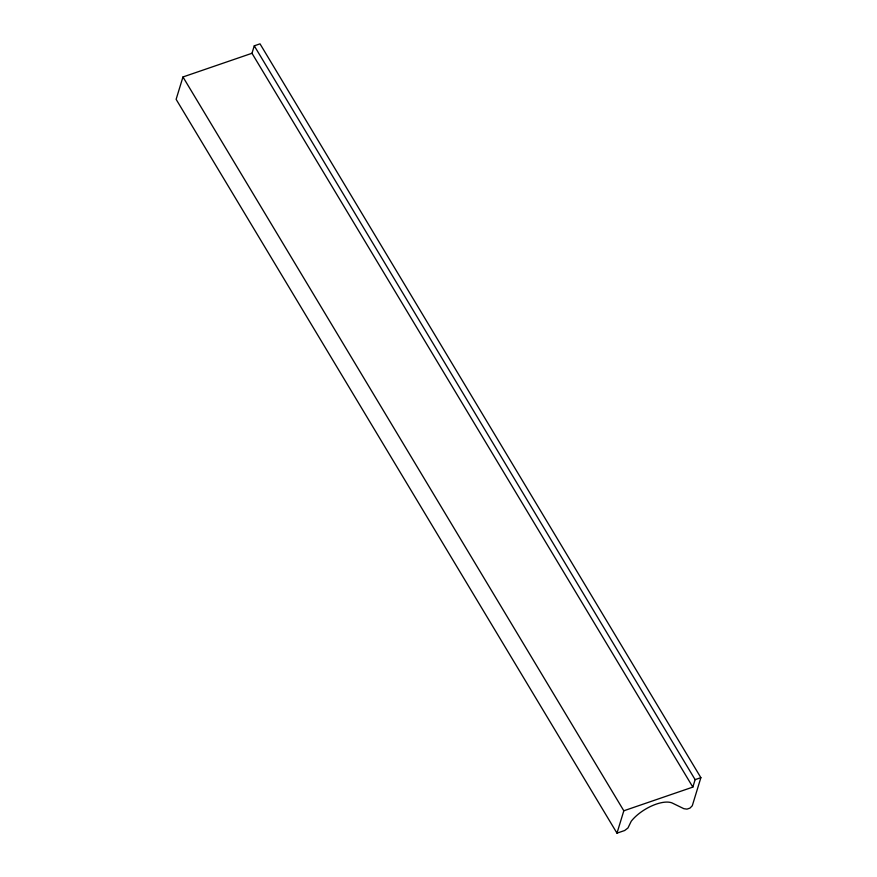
<?xml version="1.0" encoding="UTF-8"?>
<svg xmlns="http://www.w3.org/2000/svg" width="877" height="877" viewBox="0 0 877 877"><rect width="100%" height="100%" fill="white"/><g stroke="black" fill="none" stroke-linecap="round" stroke-linejoin="round"><path stroke-width="1.32" d="M251.984 53.278L182.964 76.968L176.124 99.331L616.98 833.15L624.687 830.508L627.954 827.987L631.21 821.267A27.593 12.103 -31 0 1 673.021 803.409L683.874 808.693L686.965 809.131L689.98 808.101L692.282 805.766L700.876 777.669L260.02 43.85L254.264 45.823L251.984 53.278L692.841 787.097L623.821 810.786L616.98 833.15M692.841 787.097L695.121 779.642L254.264 45.823M695.121 779.642L700.876 777.669M182.964 76.968L623.821 810.786"/></g></svg>
